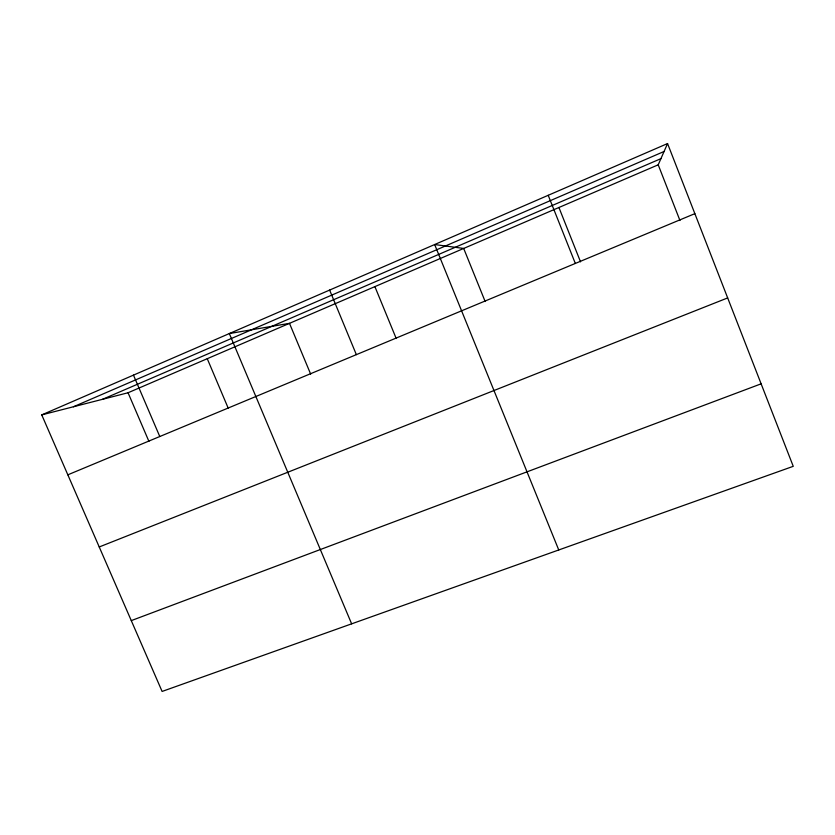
<?xml version="1.0" encoding="UTF-8"?>
<svg xmlns="http://www.w3.org/2000/svg" width="835" height="835" viewBox="0 0 835 835"><rect width="100%" height="100%" fill="white"/><g stroke="black" fill="none" stroke-linecap="round" stroke-linejoin="round"><path stroke-width="1.25" d="M41.75 414.891L128.058 392.753L658.21 164.808L667.562 143.557L793.25 466.327L162.105 691.443L41.75 414.891L667.562 143.557M73.438 406.76L664.076 151.479M102.611 399.276L660.923 158.65M67.833 474.823L694.856 213.656M99.229 546.967L727.671 297.918M131.283 620.614L761.123 383.829M128.058 392.753L148.912 441.35M133.475 375.124L159.777 436.528M207.257 358.695L228.289 408.357M351.639 623.839L229.333 333.562L289.484 323.343L310.672 374.122M329.627 290.079L356.357 354.645M374.894 286.624L396.218 338.499M558.751 549.962L434.659 244.54L463.686 248.444L485.166 301.518M548.209 195.306L575.325 263.442M558.928 207.498L580.544 261.866M658.21 164.808L679.961 220.523"/></g></svg>
